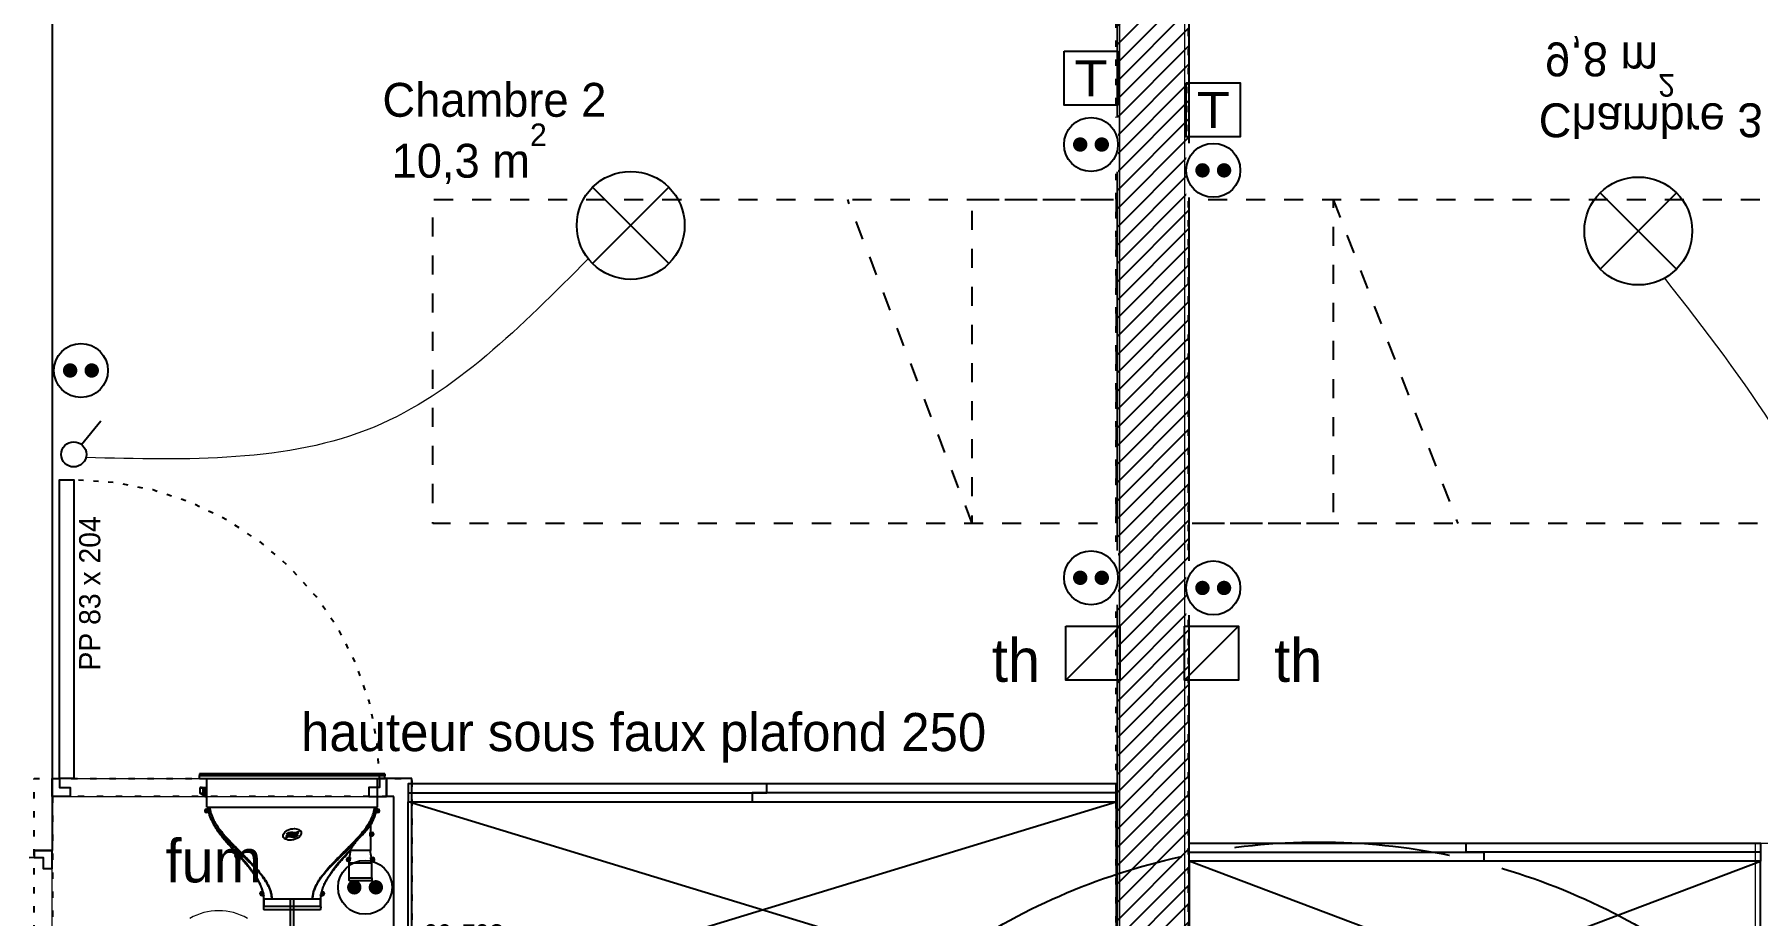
# Model space of a CAD drawing. Header units: centimetres. Extents: x 2648 to 12729, y 1890 to 6224.
# Drawn here: x 6485.9 to 6965, y 4541.8 to 4786.7 of the extents above; entities that cross this region are included whole.
import ezdxf

# ---------------------------------------------------------------- set-up
doc = ezdxf.new("R2010")
doc.units = ezdxf.units.CM
for name, pattern in [('ACAD_ISO02W100', [15, 12, -3]), ('Style de ligne -18', [0.164042, 0.054681, -0.109361]), ('Style de ligne -5', [0.20828, 0.069425, -0.138855]), ('VW-01', [0.41656, 0.20828, -0.20828])]:
    doc.linetypes.add(name, pattern=pattern)
for name, color, linetype in [('B aménagement intérieur', 252, 'Continuous'), ('B Faux plafonds', 9, 'Continuous'), ('B GÈnÈral_Hatch', 252, 'Continuous'), ('B Général', 252, 'Continuous'), ('C ANNOTATIONS-prestations', 252, 'Continuous'), ('C ANNOTATIONS-texte', 252, 'Continuous'), ('C ANNOTATIONS-texte surfaces', 252, 'Continuous'), ('D SURFACES-shab', 252, 'Continuous'), ('prlm-MOD', 64, 'Continuous')]:
    doc.layers.add(name, color=color, linetype=linetype)
for name, color, linetype, lineweight in [('prlm-CHAUFF', 4, 'Continuous', 25), ('prlm-ELEC-CFA', 1, 'Continuous', 25), ('prlm-ELEC-CFO', 10, 'Continuous', 25), ('prlm-ELEC-SSI', 6, 'Continuous', 25)]:
    doc.layers.add(name, color=color, linetype=linetype, lineweight=lineweight)
doc.layers.add('prlm-ZEROPLOT', color=254, linetype='Continuous', plot=False)
doc.styles.add('Arial', font='arial.ttf')
doc.styles.add('Eurostile', font='Eurosti.TTF')
doc.styles.add('Eurostile (italic)', font='Eurostib.TTF')
doc.styles.add('prlm-elec-cfa', font='comic.ttf', dxfattribs={"height": 12})
doc.styles.add('prlm-elec-ssi', font='comic.ttf', dxfattribs={"height": 12})
doc.styles.get("Standard").update_dxf_attribs({"font": 'isocp.shx', "height": 15})

# ---------------------------------------------------------------- blocks, each defined once
blk = doc.blocks.new('A 80.Placard 60.160')
at = {"layer": 'B Général', "linetype": 'Continuous'}
for p, q in [((80, 30), (-80, -30)), ((-80, 30), (80, -30))]:
    blk.add_line(p, q, dxfattribs=at)
at = {"layer": 'B Général', "linetype": 'Continuous', "flags": 128}
blk.add_lwpolyline([(80, -30), (80, 30), (-80, 30), (-80, -30)], dxfattribs=at)
for points in [[(80, -30), (80, -35), (-80, -35), (-80, -30)], [(2.5, -32.5), (2.5, -35), (-80, -35), (-80, -32.5)], [(80, -30), (80, -32.5), (-2.5, -32.5), (-2.5, -30)]]:
    blk.add_lwpolyline(points, close=True, dxfattribs=at)
at = {"layer": 'B Général', "insert": (-76.72, 17.52), "char_height": 7.059, "attachment_point": 1, "line_spacing_factor": 0.894142, "style": 'Eurostile'}
blk.add_mtext('Pl.', dxfattribs=at)
at = {"layer": 'C ANNOTATIONS-prestations', "insert": (-76.72, 6.72), "char_height": 4.706, "attachment_point": 4, "line_spacing_factor": 0.894142, "style": 'Eurostile'}
blk.add_mtext('60*160', dxfattribs=at)
blk = doc.blocks.new('A 80.Lit 90.190')
at = {"layer": 'B Général', "linetype": 'VW-01', "ltscale": 25.4}
blk.add_line((45, 54.99), (-45, 20.35), dxfattribs=at)
at = {"layer": 'B Général', "linetype": 'VW-01', "ltscale": 25.4, "flags": 128}
for points in [[(-45, 95), (45, 95), (45, -95), (-45, -95)], [(-45, 95), (45, 95), (45, 54.99), (-45, 54.99)]]:
    blk.add_lwpolyline(points, close=True, dxfattribs=at)
blk = doc.blocks.new('A 80.T4 A13_A14 Bas (2D)')
at = {"layer": 'D SURFACES-shab', "lineweight": 18, "flags": 128}
blk.add_lwpolyline([(-138.79, 28.51), (-138.8, -330.49), (-400.57, -330.49), (-400.62, 55.98), (-241.79, 55.98), (-241.79, -9.02), (-236.95, -9.02), (-236.95, 28.51)], close=True, dxfattribs=at)
at = {"layer": 'B aménagement intérieur', "xscale": -0.9926628695318722}
blk.add_blockref('A 80.Placard 60.160', (-319.84, 25.98), dxfattribs=at)
at = {"layer": 'B Général', "xscale": -1, "rotation": 90}
blk.add_blockref('A 80.Lit 90.190', (-304.25, -142.87), dxfattribs=at)
at = {"layer": 'C ANNOTATIONS-texte', "insert": (-270.97, -214.76), "char_height": 9.412, "attachment_point": 8, "line_spacing_factor": 0.894142, "style": 'Eurostile'}
blk.add_mtext('Chambre 3', dxfattribs=at)
at = {"layer": 'C ANNOTATIONS-texte surfaces', "insert": (-282.31, -216.49), "char_height": 9.412, "attachment_point": 2, "line_spacing_factor": 0.894142, "style": 'Eurostile'}
blk.add_mtext('9,8 m{\\H0.6667x;\\S2^ ;}', dxfattribs=at)
blk = doc.blocks.new('xi.FUM')
at = {"color": 0}
blk.add_wipeout([(-10.61, -10.61), (-15, 0), (-10.61, 10.61), (0, 15), (10.61, 10.61), (15, 0), (10.61, -10.61), (0, -15)], dxfattribs=at).dxf.layer = 'prlm-ELEC-SSI'
at = {"layer": 'prlm-ELEC-SSI', "color": 0}
for points in [[(-2.12, 2.12), (2.12, -2.12)], [(2.12, 2.12), (-2.12, -2.12)]]:
    blk.add_lwpolyline(points, dxfattribs=at)
blk.add_circle((0, 0), 3, dxfattribs=at)
at = {"layer": 'prlm-ELEC-SSI', "color": 0, "lineweight": 13}
for radius, start, end in [(16, 60, 120), (16, 150, 210), (8, 60, 120), (16, 330, 30), (8, 150, 210), (8, 330, 30), (8, 240, 300), (16, 240, 300)]:
    blk.add_arc((0, 0), radius, start, end, dxfattribs=at)
blk = doc.blocks.new('xi.PTCE')
at = {"layer": 'prlm-ELEC-CFO', "color": 0}
for points in [[(-10.61, 10.61), (10.61, -10.61)], [(10.61, 10.61), (-10.61, -10.61)]]:
    blk.add_lwpolyline(points, dxfattribs=at)
at = {"layer": 'prlm-ELEC-CFO', "color": 0, "linetype": 'ByBlock'}
blk.add_circle((0, 0), 15, dxfattribs=at)
blk = doc.blocks.new('xi.dchrob')
at = {"layer": 'prlm-MOD', "color": 161}
for p, q in [((8.16, -2.3), (8.16, 2.3)), ((13.38, 1.16), (13.38, -1.16))]:
    blk.add_line(p, q, dxfattribs=at)
for points in [[(0, 10.66), (0, 4.16)], [(4.19, -5.66), (4.19, 5.66)], [(5.77, 7.56), (8.16, 2.38)], [(0, -4.16), (0, -10.66)], [(5.77, -7.26), (8.16, -2.37)]]:
    blk.add_lwpolyline(points, dxfattribs=at)
for points in [[(2.5, 9.16), (4.19, 9.16), (4.19, 5.66), (2.5, 5.66)], [(13.38, -2.37), (8.16, -2.37), (8.16, 2.38), (13.38, 2.38)], [(2.5, -5.66), (4.19, -5.66), (4.19, -9.16), (2.5, -9.16)]]:
    blk.add_lwpolyline(points, close=True, dxfattribs=at)
for centre, radius, start, end in [((0, 7.41), 3.25, 32.579, 90), ((0, 7.41), 3.25, 270, 327.421), ((4.65, 7.56), 1.13, 0, 114.0743), ((0, -7.41), 3.25, 32.579, 90), ((0, -7.41), 3.25, 270, 327.421), ((4.65, -7.26), 1.13, 245.9257, 360)]:
    blk.add_arc(centre, radius, start, end, dxfattribs=at)
at = {"layer": 'prlm-ZEROPLOT', "color": 253, "linetype": 'ACAD_ISO02W100', "ltscale": 5}
for radius in [180, 120]:
    blk.add_circle((13.38, 0), radius, dxfattribs=at)
blk = doc.blocks.new('xi.TEL')
at = {"layer": 'prlm-ELEC-CFA', "color": 0, "linetype": 'ByBlock', "lineweight": -2, "flags": 128}
blk.add_lwpolyline([(-7.5, 7.5), (7.5, 7.5), (7.5, -7.5), (-7.5, -7.5)], close=True, dxfattribs=at)
at = {"layer": 'prlm-ELEC-CFA', "color": 0, "linetype": 'ByBlock', "insert": (0, 0), "char_height": 10, "width": 11.36, "attachment_point": 5}
blk.add_mtext('{\\fVerdana|b0|i0|c0|p34;T}', dxfattribs=at)
blk = doc.blocks.new('xi.PC')
at = {"color": 0, "lineweight": 5}
blk.add_wipeout([(-7.5, -7.5), (7.5, -7.5), (7.5, 7.5), (-7.5, 7.5)], dxfattribs=at).dxf.layer = 'prlm-ELEC-CFO'
at = {"layer": 'prlm-ELEC-CFO', "color": 0, "linetype": 'ByBlock', "lineweight": 5, "const_width": 2}
for points in [[(-4, 0, 1), (-2, 0, 1)], [(2, 0, 1), (4, 0, 1)]]:
    blk.add_lwpolyline(points, format="xyb", close=True, dxfattribs=at)
at = {"layer": 'prlm-ELEC-CFO', "color": 0, "linetype": 'ByBlock', "lineweight": -2}
blk.add_circle((0, 0), 7.5, dxfattribs=at)
blk = doc.blocks.new('xi.SA')
at = {"layer": 'prlm-ELEC-CFO', "color": 0}
blk.add_lwpolyline([(0.2, -1.28), (5.5, 5.28)], dxfattribs=at)
blk.add_circle((-2, -4), 3.5, dxfattribs=at)
blk = doc.blocks.new('xi.th-ch')
at = {"layer": 'prlm-CHAUFF', "color": 0, "linetype": 'ByBlock', "lineweight": -2, "flags": 128}
blk.add_lwpolyline([(-7.5, 7.5), (7.5, 7.5), (7.5, -7.5), (-7.5, -7.5)], close=True, dxfattribs=at)
at = {"layer": 'prlm-CHAUFF', "color": 0}
blk.add_lwpolyline([(-7.5, -7.5), (7.5, 7.5)], dxfattribs=at)
blk = doc.blocks.new('A 80.Placard 60.195')
at = {"layer": 'B Général', "linetype": 'Continuous'}
for p, q in [((97.5, 30), (-97.5, -30)), ((-97.5, 30), (97.5, -30))]:
    blk.add_line(p, q, dxfattribs=at)
at = {"layer": 'B Général', "linetype": 'Continuous', "flags": 128}
blk.add_lwpolyline([(97.5, -30), (97.5, 30), (-97.5, 30), (-97.5, -30)], dxfattribs=at)
for points in [[(97.5, -30), (97.5, -35), (-97.5, -35), (-97.5, -30)], [(1.26, -32.5), (1.26, -35), (-97.5, -35), (-97.5, -32.5)], [(97.5, -30), (97.5, -32.5), (-2.74, -32.5), (-2.74, -30)]]:
    blk.add_lwpolyline(points, close=True, dxfattribs=at)
at = {"layer": 'B Général', "insert": (-93.3, 19.3), "char_height": 7.059, "attachment_point": 1, "line_spacing_factor": 0.894142, "style": 'Eurostile'}
blk.add_mtext('Pl.', dxfattribs=at)
at = {"layer": 'C ANNOTATIONS-prestations', "insert": (-93.3, 6.52), "char_height": 5.051, "attachment_point": 4, "line_spacing_factor": 0.959385, "style": 'Arial'}
blk.add_mtext('60*195', dxfattribs=at)
blk = doc.blocks.new('A 80.PP 80')
at = {"layer": 'B Général', "flags": 128}
blk.add_lwpolyline([(-43, 2.5), (-43, 85.5), (-39, 85.5), (-39, 2.5)], close=True, dxfattribs=at)
at = {"layer": 'B Général', "linetype": 'Style de ligne -18', "ltscale": 25.4, "flags": 128}
blk.add_lwpolyline([(46, 2.5), (45.27, 13.33), (43.1, 23.98), (39.53, 34.26), (34.61, 44), (28.44, 53.03), (21.1, 61.19), (12.74, 68.35), (3.5, 74.38), (-6.47, 79.18), (-17, 82.67), (-27.91, 84.79), (-39, 85.5)], dxfattribs=at)
at = {"layer": 'B Général', "linetype": 'Continuous', "flags": 128}
for points in [[(-45, 2.5), (-43, 2.5), (-43, 0), (-40, 0), (-40, -2.5), (-45, -2.5)], [(48, 2.5), (46, 2.5), (46, 0), (43, 0), (43, -2.5), (48, -2.5), (48, -2.5), (48, -2.5), (48, 1.79), (48, 1.79)]]:
    blk.add_lwpolyline(points, close=True, dxfattribs=at)
at = {"layer": 'C ANNOTATIONS-prestations', "insert": (-37.5, 32.5), "char_height": 5.8825, "attachment_point": 1, "rotation": 90, "line_spacing_factor": 0.894142, "style": 'Eurostile'}
blk.add_mtext('PP 83 x 204', dxfattribs=at)

msp = doc.modelspace()

# ---------------------------------------------------------------- hatches: boundary and pattern name
at = {"layer": 'B GÈnÈral_Hatch', "linetype": 'Continuous'}
h = msp.add_hatch(dxfattribs=at)
h.set_pattern_fill('50_BETON', color=256, style=0, pattern_type=2)
h.set_pattern_definition([(45, (0, 0), (2.4253472, -2.6458333), [])])
h.paths.add_polyline_path([(6786.972, 3541.389), (6806.972, 3541.389), (6806.972, 4895.389), (6786.972, 4895.389)])

# ---------------------------------------------------------------- linework, layer by layer
at = {"layer": 'B aménagement intérieur', "linetype": 'Continuous'}
for p, q in [((6590.811, 4513.387), (6590.811, 4579.889)), ((6590.811, 4513.387), (6590.811, 4579.889)), ((6585.811, 4508.387), (6585.811, 4574.889)), ((6585.811, 4508.387), (6585.811, 4574.889))]:
    msp.add_line(p, q, dxfattribs=at)
at = {"layer": 'B Faux plafonds', "linetype": 'Style de ligne -5', "ltscale": 25.4, "flags": 128}
for points in [[(6786.644, 4513.387), (6786.644, 4883.389), (6225.888, 4883.389), (6225.888, 4398.397), (6485.811, 4398.397), (6485.811, 4579.889), (6590.811, 4579.889), (6590.811, 4513.387)], [(7332.568, 4519.389), (7332.568, 4342.317), (7424.484, 4342.317), (7424.484, 4437.387), (7604.484, 4437.387), (7604.484, 4883.389), (6806.618, 4883.389), (6806.618, 4496.916), (6880.752, 4496.916), (6880.752, 4396.916), (6806.618, 4396.916), (6806.618, 4226.389), (7085.484, 4226.389), (7085.484, 4409.389), (6969.568, 4409.389), (6969.568, 4519.389)], [(6490.888, 4574.889), (6490.852, 4300.389), (6585.775, 4300.389), (6585.788, 4395.387), (6585.811, 4395.387), (6585.811, 4508.387), (6585.803, 4508.387), (6585.811, 4574.889)]]:
    msp.add_lwpolyline(points, close=True, dxfattribs=at)
at = {"layer": 'B Général', "linetype": 'Continuous', "lineweight": 18}
for p, q in [((6786.972, 3541.389), (6786.972, 4895.389)), ((6806.972, 3541.389), (6806.972, 4895.389))]:
    msp.add_line(p, q, dxfattribs=at)
at = {"layer": 'B Général', "linetype": 'Continuous'}
for p, q in [((6786.972, 3541.389), (6786.972, 4895.389)), ((6806.972, 3541.389), (6806.972, 4895.389)), ((6490.811, 4883.14), (6490.811, 4559.889)), ((6490.811, 4883.14), (6490.811, 4579.889)), ((6490.811, 4579.889), (6490.811, 4574.889)), ((6590.811, 4579.889), (6583.811, 4579.889)), ((6583.811, 4579.889), (6583.811, 4574.889)), ((6590.811, 4579.889), (6583.811, 4579.889)), ((6490.811, 4574.889), (6490.811, 4559.889)), ((6585.811, 4574.889), (6583.811, 4574.889)), ((6585.811, 4574.889), (6583.811, 4574.889)), ((6485.811, 4559.889), (6490.811, 4559.889))]:
    msp.add_line(p, q, dxfattribs=at)
at = {"layer": 'D SURFACES-shab', "lineweight": 18, "flags": 128}
for points in [[(6590.811, 4513.389), (6787.64, 4513.392), (6787.64, 4883.391), (6490.811, 4883.387), (6490.811, 4579.889), (6585.811, 4579.889), (6590.811, 4579.889)], [(6585.811, 4300.389), (6503.888, 4300.389), (6490.811, 4300.389), (6490.811, 4574.889), (6585.811, 4574.889)]]:
    msp.add_lwpolyline(points, close=True, dxfattribs=at)
at = {"layer": 'prlm-CHAUFF', "ltscale": 50}
for p, q in [((6531.794, 4581.189), (6531.794, 4580.699)), ((6583.294, 4581.189), (6531.794, 4581.189)), ((6531.794, 4580.699), (6583.294, 4580.699)), ((6531.794, 4580.621), (6531.794, 4580.699)), ((6531.794, 4579.889), (6531.794, 4580.621)), ((6583.294, 4580.621), (6531.794, 4580.621)), ((6581.294, 4581.188), (6533.794, 4581.188)), ((6533.794, 4581.181), (6533.794, 4581.188)), ((6533.794, 4581.188), (6533.816, 4581.181)), ((6533.794, 4581.181), (6581.294, 4581.181)), ((6581.294, 4581.169), (6533.794, 4581.169)), ((6533.794, 4581.147), (6533.794, 4581.169)), ((6533.794, 4581.169), (6533.86, 4581.147)), ((6533.794, 4581.147), (6581.294, 4581.147)), ((6581.294, 4581.123), (6533.794, 4581.123)), ((6533.794, 4581.086), (6533.794, 4581.123)), ((6533.794, 4581.123), (6533.905, 4581.086)), ((6533.794, 4581.086), (6581.294, 4581.086)), ((6581.294, 4581.05), (6533.794, 4581.05)), ((6533.794, 4580.998), (6533.794, 4581.05)), ((6533.794, 4581.05), (6533.949, 4580.998)), ((6533.794, 4580.998), (6581.294, 4580.998)), ((6581.294, 4580.95), (6533.794, 4580.95)), ((6533.794, 4580.883), (6533.794, 4580.95)), ((6533.794, 4580.95), (6533.994, 4580.883)), ((6533.794, 4580.883), (6581.294, 4580.883)), ((6581.094, 4580.883), (6581.294, 4580.95)), ((6581.138, 4580.998), (6581.294, 4581.05)), ((6581.182, 4581.086), (6581.294, 4581.123)), ((6581.227, 4581.147), (6581.294, 4581.169)), ((6581.271, 4581.181), (6581.294, 4581.188)), ((6581.294, 4581.188), (6581.294, 4581.181)), ((6581.294, 4581.169), (6581.294, 4581.147)), ((6581.294, 4581.123), (6581.294, 4581.086)), ((6581.294, 4581.05), (6581.294, 4580.998)), ((6581.294, 4580.95), (6581.294, 4580.883)), ((6583.294, 4581.189), (6583.294, 4580.699)), ((6583.294, 4580.699), (6583.294, 4580.621)), ((6583.294, 4579.889), (6583.294, 4580.621)), ((6531.794, 4579.889), (6583.294, 4579.889)), ((6531.835, 4577.239), (6531.879, 4577.287)), ((6532.828, 4577.239), (6531.835, 4577.239)), ((6531.835, 4577.239), (6531.835, 4575.875)), ((6531.879, 4577.287), (6531.88, 4577.289)), ((6531.88, 4577.289), (6532.906, 4577.289)), ((6531.991, 4577.379), (6531.901, 4577.289)), ((6532.034, 4577.379), (6531.944, 4577.289)), ((6532.012, 4577.357), (6531.991, 4577.379)), ((6532.099, 4577.379), (6532.009, 4577.289)), ((6532.067, 4577.347), (6532.034, 4577.379)), ((6532.184, 4577.379), (6532.094, 4577.289)), ((6532.142, 4577.336), (6532.099, 4577.379)), ((6532.487, 4575.428), (6532.149, 4575.647)), ((6532.237, 4577.326), (6532.184, 4577.379)), ((6532.29, 4577.379), (6532.2, 4577.289)), ((6532.254, 4577.379), (6532.219, 4577.344)), ((6532.272, 4577.361), (6532.254, 4577.379)), ((6532.263, 4575.635), (6532.525, 4575.465)), ((6532.352, 4577.316), (6532.29, 4577.379)), ((6532.415, 4577.379), (6532.325, 4577.289)), ((6532.488, 4577.306), (6532.415, 4577.379)), ((6532.492, 4577.379), (6532.454, 4577.34)), ((6532.561, 4577.379), (6532.471, 4577.289)), ((6532.487, 4575.428), (6532.525, 4575.465)), ((6532.504, 4575.417), (6532.487, 4575.428)), ((6532.526, 4577.345), (6532.492, 4577.379)), ((6532.504, 4575.417), (6532.535, 4575.454)), ((6533.109, 4575.06), (6532.504, 4575.417)), ((6532.525, 4575.465), (6532.525, 4575.637)), ((6532.525, 4575.465), (6532.535, 4575.454)), ((6532.535, 4575.637), (6532.535, 4575.454)), ((6532.535, 4575.454), (6533.135, 4575.099)), ((6532.644, 4577.296), (6532.561, 4577.379)), ((6532.727, 4577.379), (6532.637, 4577.289)), ((6532.817, 4577.289), (6532.727, 4577.379)), ((6532.775, 4577.379), (6532.751, 4577.355)), ((6532.845, 4577.309), (6532.775, 4577.379)), ((6532.914, 4577.379), (6532.824, 4577.289)), ((6532.828, 4577.239), (6532.905, 4577.287)), ((6532.828, 4575.875), (6532.828, 4577.239)), ((6532.905, 4575.848), (6532.828, 4575.875)), ((6532.906, 4577.289), (6532.905, 4577.287)), ((6532.905, 4577.287), (6532.905, 4575.848)), ((6532.905, 4575.848), (6533.48, 4575.473)), ((6532.906, 4577.289), (6533.48, 4577.289)), ((6533.004, 4577.289), (6532.914, 4577.379)), ((6533.061, 4577.379), (6532.988, 4577.305)), ((6533.007, 4575.647), (6533.345, 4575.428)), ((6533.119, 4577.321), (6533.061, 4577.379)), ((6533.177, 4577.379), (6533.087, 4577.289)), ((6533.135, 4575.099), (6533.135, 4575.564)), ((6533.267, 4577.289), (6533.177, 4577.379)), ((6533.19, 4575.529), (6533.19, 4575.034)), ((6533.308, 4577.379), (6533.243, 4577.313)), ((6533.362, 4577.325), (6533.308, 4577.379)), ((6533.416, 4577.379), (6533.326, 4577.289)), ((6533.345, 4575.428), (6533.361, 4575.417)), ((6533.361, 4575.417), (6533.844, 4575.082)), ((6533.506, 4577.289), (6533.416, 4577.379)), ((6533.844, 4577.289), (6533.48, 4577.289)), ((6533.48, 4577.289), (6533.48, 4575.473)), ((6533.48, 4575.473), (6533.844, 4575.227)), ((6533.659, 4577.379), (6533.569, 4577.289)), ((6533.749, 4577.289), (6533.659, 4577.379)), ((6533.844, 4577.323), (6533.809, 4577.289)), ((6533.844, 4571.889), (6533.844, 4579.889)), ((6581.244, 4571.889), (6581.244, 4579.889)), ((6533.135, 4575.099), (6533.109, 4575.06)), ((6533.19, 4575.035), (6533.187, 4575.038)), ((6533.19, 4575.035), (6533.212, 4574.996)), ((6533.587, 4570.839), (6533.587, 4570.939)), ((6533.587, 4570.939), (6533.694, 4570.939)), ((6533.694, 4570.839), (6533.587, 4570.839)), ((6533.694, 4571.045), (6533.794, 4571.045)), ((6533.694, 4570.939), (6533.694, 4571.045)), ((6533.694, 4570.733), (6533.694, 4570.839)), ((6533.794, 4570.733), (6533.694, 4570.733)), ((6533.744, 4571.389), (6534.187, 4571.389)), ((6534.356, 4570.389), (6533.744, 4570.389)), ((6533.794, 4571.045), (6533.794, 4570.939)), ((6533.794, 4570.939), (6533.9, 4570.939)), ((6533.794, 4570.839), (6533.794, 4570.733)), ((6533.9, 4570.839), (6533.794, 4570.839)), ((6533.844, 4571.889), (6581.244, 4571.889)), ((6533.9, 4570.939), (6533.9, 4570.839)), ((6534.182, 4571.472), (6534.186, 4571.389)), ((6581.344, 4570.389), (6580.731, 4570.389)), ((6580.906, 4571.472), (6580.901, 4571.389)), ((6580.901, 4571.389), (6581.344, 4571.389)), ((6581.187, 4570.839), (6581.187, 4570.939)), ((6581.187, 4570.939), (6581.294, 4570.939)), ((6581.294, 4570.839), (6581.187, 4570.839)), ((6581.294, 4571.045), (6581.394, 4571.045)), ((6581.294, 4570.939), (6581.294, 4571.045)), ((6581.294, 4570.733), (6581.294, 4570.839)), ((6581.394, 4570.733), (6581.294, 4570.733)), ((6581.394, 4571.045), (6581.394, 4570.939)), ((6581.394, 4570.939), (6581.5, 4570.939)), ((6581.394, 4570.839), (6581.394, 4570.733)), ((6581.5, 4570.839), (6581.394, 4570.839)), ((6581.5, 4570.939), (6581.5, 4570.839)), ((6579.344, 4567.011), (6579.344, 4564.889)), ((6579.344, 4567.011), (6579.344, 4564.889)), ((6579.194, 4563.889), (6579.194, 4564.889)), ((6579.194, 4564.889), (6579.744, 4564.889)), ((6579.744, 4563.889), (6579.194, 4563.889)), ((6579.344, 4563.889), (6579.344, 4559.889)), ((6579.344, 4563.889), (6579.344, 4559.889)), ((6579.587, 4564.339), (6579.587, 4564.439)), ((6579.587, 4564.439), (6579.694, 4564.439)), ((6579.694, 4564.339), (6579.587, 4564.339)), ((6579.694, 4564.545), (6579.794, 4564.545)), ((6579.694, 4564.439), (6579.694, 4564.545)), ((6579.694, 4564.233), (6579.694, 4564.339)), ((6579.794, 4564.233), (6579.694, 4564.233)), ((6579.794, 4564.545), (6579.794, 4564.439)), ((6579.794, 4564.439), (6579.9, 4564.439)), ((6579.794, 4564.339), (6579.794, 4564.233)), ((6579.9, 4564.339), (6579.794, 4564.339)), ((6579.9, 4564.439), (6579.9, 4564.339)), ((6573.744, 4560.046), (6573.744, 4559.889)), ((6573.744, 4560.046), (6573.744, 4559.889)), ((6579.344, 4559.889), (6573.744, 4559.889)), ((6566.949, 4551.41), (6566.949, 4551.41)), ((6549.639, 4547.389), (6549.086, 4547.389)), ((6549.644, 4546.389), (6551.873, 4546.389)), ((6551.873, 4546.389), (6563.215, 4546.389)), ((6557.567, 4404.045), (6557.044, 4546.387)), ((6558.563, 4405.045), (6558.044, 4546.391)), ((6563.215, 4546.389), (6565.444, 4546.389)), ((6565.444, 4544.289), (6565.444, 4546.389)), ((6565.444, 4546.389), (6565.444, 4544.289)), ((6565.448, 4547.389), (6565.498, 4547.709)), ((6565.448, 4547.389), (6566.002, 4547.389)), ((6565.702, 4548.389), (6565.498, 4547.709)), ((6566.002, 4548.389), (6565.702, 4548.389)), ((6565.845, 4547.939), (6565.952, 4547.939)), ((6565.845, 4547.839), (6565.845, 4547.939)), ((6565.952, 4547.839), (6565.845, 4547.839)), ((6565.952, 4548.045), (6566.052, 4548.045)), ((6565.952, 4547.939), (6565.952, 4548.045)), ((6565.952, 4547.733), (6565.952, 4547.839)), ((6566.052, 4547.733), (6565.952, 4547.733)), ((6566.052, 4548.045), (6566.052, 4547.939)), ((6566.052, 4547.939), (6566.158, 4547.939)), ((6566.158, 4547.839), (6566.052, 4547.839)), ((6566.052, 4547.839), (6566.052, 4547.733)), ((6566.158, 4547.939), (6566.158, 4547.839))]:
    msp.add_line(p, q, dxfattribs=at)
for centre, radius in [((6533.744, 4570.889), 0.3), ((6533.744, 4570.889), 0.25), ((6581.344, 4570.889), 0.3), ((6581.344, 4570.889), 0.25), ((6579.744, 4564.389), 0.3), ((6579.744, 4564.389), 0.25), ((6566.002, 4547.889), 0.3), ((6566.002, 4547.889), 0.25)]:
    msp.add_circle(centre, radius, dxfattribs=at)
for centre, radius, start, end in [((6539.257, 4585.926), 12.5, 233.74938, 235.06371), ((6531.66, 4574.97), 0.836, 54.1326, 59.24253), ((6532.79, 4574.435), 0.703, 53.033, 62.93247), ((6532.821, 4574.779), 0.448, 34.67133, 45.49816), ((6533.744, 4570.889), 0.5, 90, 270), ((6539.257, 4585.926), 12.5, 241.31767, 241.5903), ((6539.903, 4587.121), 13.847, 241.91822, 244.05151), ((6539.781, 4586.772), 13.432, 242.11504, 243.76315), ((6568.957, 4573.249), 12.115, 343.72632, 346.38523), ((6581.344, 4570.889), 0.5, 270, 90), ((6560.026, 4580.663), 23.654, 316.40993, 324.75012), ((6602.287, 4539.842), 35.103, 135.71113, 139.52651), ((6579.744, 4564.389), 0.5, 270, 90), ((6584.462, 4541.722), 20.014, 151.04826, 152.79827), ((6584.462, 4541.722), 20.014, 151.04819, 152.79819), ((6541.821, 4546.379), 7.822, 0.07356, 7.42371), ((6541.875, 4546.381), 7.768, 0.05773, 7.45436), ((6542.432, 4546.399), 7.248, 359.9215, 7.83817), ((6573.266, 4546.379), 7.822, 172.57629, 179.92645), ((6573.212, 4546.381), 7.768, 172.54564, 179.94227), ((6572.612, 4546.403), 7.169, 173.90527, 180.11567), ((6572.612, 4546.403), 7.169, 172.09231, 173.54484), ((6577.059, 4545.419), 11.739, 152.3321, 165.44097), ((6576.699, 4545.564), 11.354, 152.13741, 165.69294), ((6566.002, 4547.889), 0.5, 270, 90), ((6563.557, 4544.054), 2, 340.5755, 6.74412), ((6563.557, 4544.054), 2, 340.57549, 6.74413)]:
    msp.add_arc(centre, radius, start, end, dxfattribs=at)
msp.add_ellipse((6557.544, 4564.341), major_axis=(-2.491, -0.574), ratio=0.6007751, dxfattribs=at)
for points, knots in [([(6531.835, 4575.875), (6531.856, 4575.847), (6531.892, 4575.825), (6531.996, 4575.796), (6532.063, 4575.789), (6532.189, 4575.789), (6532.235, 4575.791), (6532.335, 4575.798), (6532.388, 4575.803), (6532.559, 4575.825), (6532.686, 4575.847), (6532.828, 4575.875)], [0, 0, 0, 0, 0.25, 0.25, 0.5, 0.5, 0.625, 0.625, 0.75, 0.75, 1, 1, 1, 1]), ([(6532.097, 4575.68), (6532.1, 4575.678), (6532.107, 4575.673), (6532.118, 4575.667), (6532.13, 4575.662), (6532.143, 4575.656), (6532.157, 4575.651), (6532.171, 4575.647), (6532.187, 4575.643), (6532.203, 4575.64), (6532.221, 4575.636), (6532.239, 4575.634), (6532.258, 4575.631), (6532.278, 4575.63), (6532.299, 4575.628), (6532.321, 4575.627), (6532.343, 4575.626), (6532.374, 4575.626), (6532.413, 4575.627), (6532.463, 4575.629), (6532.515, 4575.633), (6532.571, 4575.638), (6532.629, 4575.645), (6532.691, 4575.653), (6532.756, 4575.663), (6532.823, 4575.674), (6532.871, 4575.683), (6532.895, 4575.687)], [0.03047123, 0.03047123, 0.03047123, 0.03047123, 0.05994566, 0.08976821, 0.11950158, 0.14915412, 0.17873427, 0.20825051, 0.23771143, 0.26712563, 0.2965018, 0.32584868, 0.35517504, 0.38448971, 0.41380153, 0.4431194, 0.47245222, 0.50180892, 0.55686694, 0.61186302, 0.66685622, 0.72190523, 0.77706824, 0.83240282, 0.88796581, 0.94381319, 1, 1, 1, 1]), ([(6532.895, 4575.687), (6532.897, 4575.687), (6532.9, 4575.688), (6532.905, 4575.688), (6532.911, 4575.688), (6532.917, 4575.687), (6532.924, 4575.685), (6532.931, 4575.683), (6532.939, 4575.681), (6532.951, 4575.677), (6532.968, 4575.67), (6532.989, 4575.659), (6533.001, 4575.651), (6533.007, 4575.647)], [0, 0, 0, 0, 0.0617893, 0.1223736, 0.1824406, 0.2426966, 0.303842, 0.3665485, 0.4314399, 0.4990804, 0.6683458, 0.8326458, 1, 1, 1, 1]), ([(6533.19, 4575.034), (6533.192, 4575.032), (6533.196, 4575.027), (6533.204, 4575.019), (6533.212, 4575.013), (6533.222, 4575.006), (6533.232, 4575), (6533.243, 4574.995), (6533.255, 4574.99), (6533.267, 4574.986), (6533.281, 4574.982), (6533.295, 4574.978), (6533.31, 4574.975), (6533.326, 4574.973), (6533.342, 4574.97), (6533.36, 4574.969), (6533.378, 4574.968), (6533.397, 4574.967), (6533.422, 4574.966), (6533.455, 4574.967), (6533.497, 4574.97), (6533.543, 4574.974), (6533.591, 4574.98), (6533.642, 4574.987), (6533.696, 4574.996), (6533.753, 4575.007), (6533.802, 4575.018), (6533.832, 4575.024), (6533.841, 4575.026)], [0, 0, 0, 0, 0.03007729, 0.06005389, 0.0899314, 0.11971144, 0.14939564, 0.17898565, 0.20848313, 0.23788978, 0.26720728, 0.29643736, 0.32558172, 0.35464213, 0.38362033, 0.4125181, 0.44133724, 0.47007953, 0.4987468, 0.55325793, 0.60803682, 0.66309582, 0.71844711, 0.77410266, 0.83007424, 0.88637344, 0.94301163, 0.96771742, 0.96771742, 0.96771742, 0.96771742]), ([(6533.839, 4574.982), (6533.837, 4574.982), (6533.823, 4574.979), (6533.8, 4574.974), (6533.768, 4574.967), (6533.738, 4574.961), (6533.709, 4574.956), (6533.68, 4574.951), (6533.652, 4574.947), (6533.625, 4574.943), (6533.599, 4574.939), (6533.574, 4574.936), (6533.549, 4574.934), (6533.526, 4574.931), (6533.502, 4574.93), (6533.48, 4574.929), (6533.459, 4574.928), (6533.432, 4574.928), (6533.401, 4574.928), (6533.367, 4574.931), (6533.336, 4574.935), (6533.309, 4574.941), (6533.283, 4574.949), (6533.261, 4574.958), (6533.242, 4574.969), (6533.225, 4574.981), (6533.217, 4574.991), (6533.212, 4574.996)], [0.053874, 0.053874, 0.053874, 0.053874, 0.06071041, 0.09076432, 0.12064021, 0.1503557, 0.17992874, 0.20937763, 0.238721, 0.26797777, 0.29716716, 0.32630864, 0.35542192, 0.38452691, 0.4136437, 0.44279256, 0.47199386, 0.50126807, 0.55623267, 0.61100343, 0.66571537, 0.72050165, 0.7754929, 0.83081662, 0.88659665, 0.94295271, 1, 1, 1, 1]), ([(6533.307, 4574.933), (6533.31, 4574.932), (6533.317, 4574.928), (6533.328, 4574.923), (6533.34, 4574.919), (6533.353, 4574.915), (6533.367, 4574.911), (6533.382, 4574.908), (6533.397, 4574.906), (6533.414, 4574.903), (6533.431, 4574.902), (6533.449, 4574.901), (6533.467, 4574.9), (6533.493, 4574.899), (6533.525, 4574.9), (6533.567, 4574.903), (6533.611, 4574.907), (6533.657, 4574.912), (6533.707, 4574.92), (6533.759, 4574.929), (6533.804, 4574.937), (6533.832, 4574.943), (6533.841, 4574.945)], [0.10594021, 0.10594021, 0.10594021, 0.10594021, 0.13595044, 0.16948681, 0.20288603, 0.23617044, 0.26936273, 0.30248592, 0.33556328, 0.36861838, 0.40167498, 0.43475703, 0.46788866, 0.5010941, 0.56297805, 0.62469258, 0.68639421, 0.74823739, 0.81037369, 0.87295114, 0.93611354, 0.96545219, 0.96545219, 0.96545219, 0.96545219]), ([(6580.937, 4571.889), (6580.925, 4571.612), (6580.896, 4571.336), (6580.793, 4570.697), (6580.707, 4570.338), (6580.385, 4569.281), (6580.085, 4568.604), (6579.37, 4567.291), (6578.965, 4566.673), (6578.1, 4565.483), (6577.638, 4564.911), (6577.159, 4564.354)], [0.03316313, 0.03316313, 0.03316313, 0.03316313, 0.125, 0.125, 0.25, 0.25, 0.5, 0.5, 0.75, 0.75, 1, 1, 1, 1]), ([(6580.734, 4570.389), (6580.666, 4570.092), (6580.583, 4569.798), (6580.439, 4569.362), (6580.388, 4569.216), (6580.279, 4568.928), (6580.222, 4568.786), (6580.043, 4568.362), (6579.915, 4568.086), (6579.641, 4567.542), (6579.496, 4567.274), (6579.344, 4567.011)], [0, 0, 0, 0, 0.25, 0.25, 0.375, 0.375, 0.5, 0.5, 0.75, 0.75, 1, 1, 1, 1]), ([(6579.344, 4567.011), (6579.505, 4567.29), (6579.658, 4567.574), (6579.945, 4568.149), (6580.079, 4568.441), (6580.324, 4569.036), (6580.435, 4569.339), (6580.554, 4569.719), (6580.576, 4569.789), (6580.596, 4569.859)], [0, 0, 0, 0, 0.25, 0.25, 0.5, 0.5, 0.75, 0.75, 0.80624293, 0.80624293, 0.80624293, 0.80624293]), ([(6559.169, 4564.217), (6558.446, 4563.499), (6558.071, 4563.403), (6557.682, 4563.445), (6557.07, 4563.51), (6556.423, 4563.913), (6555.689, 4563.336)], [0, 0, 0, 0, 0.3890747, 0.3890747, 0.3890747, 1, 1, 1, 1]), ([(6559.48, 4565.261), (6558.757, 4564.543), (6558.382, 4564.448), (6557.993, 4564.489), (6557.381, 4564.554), (6556.734, 4564.957), (6556, 4564.381)], [0, 0, 0, 0, 0.3890747, 0.3890747, 0.3890747, 1, 1, 1, 1]), ([(6575.584, 4562.627), (6575.353, 4562.364), (6575.128, 4562.099), (6574.714, 4561.588), (6574.523, 4561.339), (6574.18, 4560.861), (6574.034, 4560.639), (6573.868, 4560.355), (6573.824, 4560.271), (6573.761, 4560.132), (6573.744, 4560.078), (6573.744, 4560.046)], [0, 0, 0, 0, 0.25, 0.25, 0.5, 0.5, 0.75, 0.75, 0.875, 0.875, 1, 1, 1, 1])]:
    msp.add_open_spline(points, degree=3, knots=knots, dxfattribs=at)
for points in [[(6534.187, 4571.389), (6534.222, 4571.052), (6534.28, 4570.719), (6534.356, 4570.389)], [(6580.731, 4570.389), (6580.807, 4570.719), (6580.865, 4571.052), (6580.901, 4571.389)], [(6555.689, 4563.336), (6556.513, 4564.273), (6557.163, 4563.867), (6557.778, 4563.801)], [(6555.844, 4563.847), (6556.669, 4564.784), (6557.318, 4564.378), (6557.933, 4564.312)], [(6557.837, 4563.956), (6557.225, 4564.021), (6556.579, 4564.424), (6555.844, 4563.847)], [(6556, 4564.381), (6556.824, 4565.318), (6557.474, 4564.911), (6558.089, 4564.846)], [(6557.778, 4563.801), (6558.17, 4563.759), (6558.549, 4563.857), (6559.169, 4564.217)], [(6559.324, 4564.728), (6558.602, 4564.01), (6558.226, 4563.914), (6557.837, 4563.956)], [(6557.933, 4564.312), (6558.326, 4564.271), (6558.705, 4564.368), (6559.324, 4564.728)], [(6558.089, 4564.846), (6558.482, 4564.804), (6558.86, 4564.901), (6559.48, 4565.261)]]:
    msp.add_open_spline(points, degree=3, dxfattribs=at)
at = {"layer": 'prlm-ELEC-CFO', "lineweight": 13}
for points in [[(6639.862, 4724.326), (6580.329, 4677.562), (6500.197, 4669.068)], [(6939.077, 4718.925), (6988.392, 4629.933), (6974.73, 4545.737)]]:
    msp.add_spline(points, degree=3, dxfattribs=at)

# ---------------------------------------------------------------- block references
at = {"layer": 'B aménagement intérieur', "rotation": 180}
for name, p, xscale in [('A 80.T4 A13_A14 Bas (2D)', (7206.225, 4552.896), -1), ('A 80.Placard 60.195', (6688.221, 4543.387), -1.009470856843848)]:
    msp.add_blockref(name, p, dxfattribs=dict(at, xscale=xscale))
at = {"layer": 'B aménagement intérieur'}
for name, p, rotation in [('A 80.Lit 90.190', (6691.644, 4695.765), 270), ('A 80.PP 80', (6488.311, 4511.889), 90)]:
    msp.add_blockref(name, p, dxfattribs=dict(at, rotation=rotation))
msp.add_blockref('A 80.PP 80', (6535.811, 4577.389), dxfattribs=at)
at = {"layer": 'prlm-CHAUFF'}
for p in [(6780.145, 4614.712), (6813.123, 4614.712)]:
    msp.add_blockref('xi.th-ch', p, dxfattribs=at)
at = {"layer": 'prlm-ELEC-CFA'}
for p in [(6779.64, 4774.514), (6813.642, 4765.701)]:
    msp.add_blockref('xi.TEL', p, dxfattribs=at)
at = {"layer": 'prlm-ELEC-CFO'}
for name, p in [('xi.PTCE', (6651.658, 4733.592)), ('xi.PTCE', (6931.807, 4732.045)), ('xi.SA', (6498.811, 4673.956))]:
    msp.add_blockref(name, p, dxfattribs=at)
at = {"layer": 'prlm-MOD', "rotation": 270}
msp.add_blockref('xi.dchrob', (6842.932, 4395.603), dxfattribs=at)

# ---------------------------------------------------------------- texts
at = {"layer": 'C ANNOTATIONS-prestations', "insert": (6560, 4584.284), "char_height": 10.5885, "width": 227.65825, "attachment_point": 7, "line_spacing_factor": 0.894142, "style": 'Eurostile (italic)'}
msp.add_mtext('hauteur sous faux plafond {\\fEurostile|b0|i0|c0|p0;250}', dxfattribs=at)
at = {"layer": 'C ANNOTATIONS-texte', "insert": (6613.769, 4763.655), "char_height": 9.412, "attachment_point": 8, "line_spacing_factor": 0.894142, "style": 'Eurostile'}
msp.add_mtext('Chambre 2', dxfattribs=at)
at = {"layer": 'C ANNOTATIONS-texte surfaces', "insert": (6606.754, 4761.919), "char_height": 9.412, "attachment_point": 2, "line_spacing_factor": 0.894142, "style": 'Eurostile'}
msp.add_mtext('10,3 m{\\H0.6667x;\\S2^ ;}', dxfattribs=at)

# ---------------------------------------------------------------- next in the draw order: block references
at = {"layer": 'prlm-ELEC-CFO'}
for p in [(6779.64, 4756.076), (6813.639, 4748.897), (6498.811, 4693.271), (6779.64, 4635.651), (6813.626, 4632.829), (6577.811, 4549.627)]:
    msp.add_blockref('xi.PC', p, dxfattribs=at)
at = {"layer": 'prlm-ELEC-SSI'}
msp.add_blockref('xi.FUM', (6537.101, 4527.132), dxfattribs=at)

# ---------------------------------------------------------------- next in the draw order: texts
at = {"layer": 'prlm-CHAUFF', "lineweight": 20, "char_height": 12, "attachment_point": 5, "line_spacing_factor": 0.8, "style": 'prlm-elec-cfa', "bg_fill": 3, "box_fill_scale": 1.1, "bg_fill_color": 256, "bg_fill_transparency": 0}
for insert in [(6758.775, 4612.662), (6837.245, 4612.662)]:
    msp.add_mtext('th', dxfattribs=dict(at, insert=insert))
at = {"layer": 'prlm-ELEC-SSI', "lineweight": 20, "insert": (6535.709, 4556.922), "char_height": 12, "attachment_point": 5, "line_spacing_factor": 0.8, "style": 'prlm-elec-ssi', "bg_fill": 3, "box_fill_scale": 1.1, "bg_fill_color": 256, "bg_fill_transparency": 0}
msp.add_mtext('fum', dxfattribs=at)

# ---------------------------------------------------------------- next in the draw order: linework, layer by layer
at = {"layer": 'prlm-CHAUFF', "ltscale": 50}
for p, q in [((6541.946, 4558.339), (6541.946, 4558.439)), ((6541.946, 4558.439), (6542.053, 4558.439)), ((6542.053, 4558.339), (6541.946, 4558.339)), ((6542.053, 4558.545), (6542.153, 4558.545)), ((6542.053, 4558.439), (6542.053, 4558.545)), ((6542.053, 4558.233), (6542.053, 4558.339)), ((6542.153, 4558.233), (6542.053, 4558.233)), ((6542.103, 4558.889), (6542.717, 4558.889)), ((6543.719, 4557.889), (6542.103, 4557.889)), ((6542.153, 4558.545), (6542.153, 4558.439)), ((6542.153, 4558.439), (6542.259, 4558.439)), ((6542.153, 4558.339), (6542.153, 4558.233)), ((6542.259, 4558.339), (6542.153, 4558.339)), ((6542.259, 4558.439), (6542.259, 4558.339)), ((6542.717, 4558.889), (6543.719, 4557.889)), ((6573.744, 4560.046), (6571.674, 4557.889)), ((6571.674, 4557.889), (6573.744, 4560.046)), ((6572.987, 4557.339), (6572.987, 4557.439)), ((6572.987, 4557.439), (6573.094, 4557.439)), ((6573.094, 4557.339), (6572.987, 4557.339)), ((6573.094, 4557.545), (6573.194, 4557.545)), ((6573.094, 4557.439), (6573.094, 4557.545)), ((6573.094, 4557.233), (6573.094, 4557.339)), ((6573.194, 4557.233), (6573.094, 4557.233)), ((6573.144, 4557.889), (6573.694, 4557.889)), ((6573.577, 4556.889), (6573.144, 4556.889)), ((6573.194, 4557.545), (6573.194, 4557.439)), ((6573.194, 4557.439), (6573.3, 4557.439)), ((6573.194, 4557.339), (6573.194, 4557.233)), ((6573.3, 4557.339), (6573.194, 4557.339)), ((6573.3, 4557.439), (6573.3, 4557.339)), ((6573.394, 4556.389), (6579.694, 4556.389)), ((6573.394, 4552.289), (6573.394, 4556.389)), ((6573.394, 4552.289), (6573.394, 4556.389)), ((6573.694, 4557.834), (6573.577, 4556.889)), ((6573.694, 4557.889), (6573.694, 4557.834)), ((6579.394, 4557.834), (6579.394, 4557.889)), ((6579.394, 4557.889), (6579.944, 4557.889)), ((6579.51, 4556.889), (6579.394, 4557.834)), ((6579.944, 4556.889), (6579.51, 4556.889)), ((6579.694, 4552.289), (6579.694, 4556.389)), ((6579.694, 4552.289), (6579.694, 4556.389)), ((6579.787, 4557.339), (6579.787, 4557.439)), ((6579.787, 4557.439), (6579.894, 4557.439)), ((6579.894, 4557.339), (6579.787, 4557.339)), ((6579.894, 4557.545), (6579.994, 4557.545)), ((6579.894, 4557.439), (6579.894, 4557.545)), ((6579.894, 4557.233), (6579.894, 4557.339)), ((6579.994, 4557.233), (6579.894, 4557.233)), ((6579.994, 4557.545), (6579.994, 4557.439)), ((6579.994, 4557.439), (6580.1, 4557.439)), ((6580.1, 4557.339), (6579.994, 4557.339)), ((6579.994, 4557.339), (6579.994, 4557.233)), ((6580.1, 4557.439), (6580.1, 4557.339)), ((6548.138, 4551.41), (6548.163, 4551.41)), ((6573.294, 4552.289), (6579.794, 4552.289)), ((6579.694, 4551.389), (6573.394, 4551.389)), ((6548.426, 4550.87), (6548.456, 4550.87)), ((6548.929, 4547.939), (6549.036, 4547.939)), ((6548.929, 4547.839), (6548.929, 4547.939)), ((6549.036, 4547.839), (6548.929, 4547.839)), ((6549.036, 4548.045), (6549.136, 4548.045)), ((6549.036, 4547.939), (6549.036, 4548.045)), ((6549.036, 4547.733), (6549.036, 4547.839)), ((6549.136, 4547.733), (6549.036, 4547.733)), ((6549.086, 4548.389), (6549.386, 4548.389)), ((6549.136, 4548.045), (6549.136, 4547.939)), ((6549.136, 4547.939), (6549.242, 4547.939)), ((6549.242, 4547.839), (6549.136, 4547.839)), ((6549.136, 4547.839), (6549.136, 4547.733)), ((6549.242, 4547.939), (6549.242, 4547.839)), ((6549.386, 4548.389), (6549.589, 4547.709)), ((6549.589, 4547.709), (6549.639, 4547.389)), ((6549.644, 4544.289), (6549.644, 4546.389)), ((6549.644, 4546.389), (6549.644, 4544.289)), ((6565.544, 4544.289), (6549.544, 4544.289)), ((6565.444, 4543.389), (6549.644, 4543.389))]:
    msp.add_line(p, q, dxfattribs=at)
for centre, radius in [((6542.103, 4558.389), 0.3), ((6542.103, 4558.389), 0.25), ((6573.144, 4557.389), 0.3), ((6573.144, 4557.389), 0.25), ((6579.944, 4557.389), 0.3), ((6579.944, 4557.389), 0.25), ((6549.086, 4547.889), 0.3), ((6549.086, 4547.889), 0.25)]:
    msp.add_circle(centre, radius, dxfattribs=at)
for centre, radius, start, end in [((6542.103, 4558.389), 0.5, 90, 270), ((6535.032, 4549.787), 11.657, 39.57553, 44.02992), ((6534.781, 4549.562), 11.994, 39.6381, 43.96738), ((6514.409, 4531.826), 39.002, 32.5506, 40.61129), ((6514.41, 4531.827), 39.001, 30.13992, 40.61135), ((6600.678, 4531.826), 39.002, 139.38871, 149.85996), ((6600.678, 4531.827), 39.001, 139.38866, 149.86009), ((6580.055, 4549.787), 11.657, 135.97007, 140.42447), ((6580.306, 4549.562), 11.994, 136.03261, 140.36189), ((6573.144, 4557.389), 0.5, 90, 270), ((6579.944, 4557.389), 0.5, 270, 90), ((6536.439, 4544.908), 13.428, 12.99541, 36.08235), ((6530.625, 4541.722), 20.014, 27.2018, 28.95181), ((6575.28, 4552.054), 2, 173.25588, 199.4245), ((6575.28, 4552.054), 2, 173.25588, 199.4245), ((6577.807, 4552.054), 2, 340.5755, 6.74412), ((6577.807, 4552.054), 2, 340.5755, 6.74412), ((6538.388, 4545.564), 11.354, 14.41062, 27.86258), ((6549.086, 4547.889), 0.5, 90, 270), ((6551.53, 4544.054), 2, 173.25588, 199.4245), ((6551.53, 4544.054), 2, 173.25587, 199.42451)]:
    msp.add_arc(centre, radius, start, end, dxfattribs=at)
for points, knots in [([(6551.873, 4546.389), (6551.871, 4546.561), (6551.866, 4546.732), (6551.838, 4547.075), (6551.818, 4547.245), (6551.738, 4547.754), (6551.66, 4548.088), (6551.464, 4548.746), (6551.346, 4549.067), (6551.078, 4549.697), (6550.927, 4550.006), (6550.445, 4550.904), (6550.083, 4551.467), (6549.31, 4552.551), (6548.898, 4553.072), (6547.616, 4554.592), (6546.699, 4555.552), (6544.82, 4557.433), (6543.857, 4558.353), (6541.936, 4560.197), (6540.976, 4561.122), (6539.111, 4563.02), (6538.207, 4563.992), (6536.953, 4565.533), (6536.553, 4566.062), (6535.993, 4566.887), (6535.813, 4567.167), (6535.47, 4567.742), (6535.306, 4568.038), (6534.855, 4568.938), (6534.604, 4569.554), (6534.338, 4570.515), (6534.267, 4570.841), (6534.184, 4571.409), (6534.161, 4571.649), (6534.15, 4571.889)], [0, 0, 0, 0, 0.015625, 0.015625, 0.03125, 0.03125, 0.0625, 0.0625, 0.09375, 0.09375, 0.125, 0.125, 0.1875, 0.1875, 0.25, 0.25, 0.375, 0.375, 0.5, 0.5, 0.625, 0.625, 0.75, 0.75, 0.8125, 0.8125, 0.84375, 0.84375, 0.875, 0.875, 0.9375, 0.9375, 0.96875, 0.96875, 0.99080463, 0.99080463, 0.99080463, 0.99080463]), ([(6534.354, 4570.389), (6534.419, 4570.101), (6534.499, 4569.816), (6534.684, 4569.25), (6534.79, 4568.969), (6535.133, 4568.145), (6535.399, 4567.617), (6535.982, 4566.59), (6536.3, 4566.092), (6536.974, 4565.116), (6537.33, 4564.639), (6538.431, 4563.24), (6539.211, 4562.348), (6540.81, 4560.599), (6541.63, 4559.743), (6542.452, 4558.889)], [0, 0, 0, 0, 0.0625, 0.0625, 0.125, 0.125, 0.25, 0.25, 0.375, 0.375, 0.5, 0.5, 0.75, 0.75, 1, 1, 1, 1]), ([(6534.651, 4571.889), (6534.662, 4571.652), (6534.686, 4571.416), (6534.771, 4570.855), (6534.844, 4570.532), (6535.117, 4569.584), (6535.372, 4568.975), (6535.827, 4568.086), (6535.991, 4567.795), (6536.333, 4567.229), (6536.513, 4566.952), (6537.07, 4566.137), (6537.466, 4565.614), (6538.705, 4564.084), (6539.595, 4563.116), (6541.422, 4561.216), (6542.359, 4560.288), (6544.228, 4558.428), (6545.161, 4557.498), (6546.973, 4555.592), (6547.853, 4554.618), (6549.076, 4553.078), (6549.467, 4552.551), (6550.2, 4551.455), (6550.542, 4550.887), (6550.994, 4549.985), (6551.135, 4549.675), (6551.385, 4549.046), (6551.495, 4548.725), (6551.677, 4548.071), (6551.749, 4547.739), (6551.822, 4547.235), (6551.841, 4547.066), (6551.866, 4546.727), (6551.871, 4546.557), (6551.873, 4546.389)], [0.00928076, 0.00928076, 0.00928076, 0.00928076, 0.03125, 0.03125, 0.0625, 0.0625, 0.125, 0.125, 0.15625, 0.15625, 0.1875, 0.1875, 0.25, 0.25, 0.375, 0.375, 0.5, 0.5, 0.625, 0.625, 0.75, 0.75, 0.8125, 0.8125, 0.875, 0.875, 0.90625, 0.90625, 0.9375, 0.9375, 0.96875, 0.96875, 0.984375, 0.984375, 1, 1, 1, 1]), ([(6563.215, 4546.389), (6563.216, 4546.559), (6563.221, 4546.729), (6563.246, 4547.068), (6563.265, 4547.237), (6563.339, 4547.741), (6563.411, 4548.073), (6563.593, 4548.727), (6563.703, 4549.047), (6563.953, 4549.676), (6564.094, 4549.987), (6564.546, 4550.888), (6564.888, 4551.456), (6565.62, 4552.551), (6566.012, 4553.078), (6567.235, 4554.619), (6568.115, 4555.593), (6569.927, 4557.498), (6570.86, 4558.429), (6572.729, 4560.288), (6573.665, 4561.216), (6575.492, 4563.116), (6576.382, 4564.085), (6577.621, 4565.614), (6578.018, 4566.137), (6578.575, 4566.952), (6578.754, 4567.229), (6579.096, 4567.795), (6579.26, 4568.086), (6579.715, 4568.975), (6579.97, 4569.584), (6580.243, 4570.532), (6580.316, 4570.855), (6580.401, 4571.416), (6580.425, 4571.652), (6580.436, 4571.889)], [0, 0, 0, 0, 0.015625, 0.015625, 0.03125, 0.03125, 0.0625, 0.0625, 0.09375, 0.09375, 0.125, 0.125, 0.1875, 0.1875, 0.25, 0.25, 0.375, 0.375, 0.5, 0.5, 0.625, 0.625, 0.75, 0.75, 0.8125, 0.8125, 0.84375, 0.84375, 0.875, 0.875, 0.9375, 0.9375, 0.96875, 0.96875, 0.99071887, 0.99071887, 0.99071887, 0.99071887]), ([(6536.143, 4566.343), (6536.246, 4566.18), (6536.565, 4565.686), (6537.137, 4564.872), (6537.877, 4563.903), (6538.667, 4562.932), (6539.59, 4561.851), (6540.641, 4560.667), (6541.568, 4559.647), (6542.108, 4559.054), (6542.257, 4558.889)], [0.16942225, 0.16942225, 0.16942225, 0.16942225, 0.19060013, 0.2339285, 0.2787061, 0.32470189, 0.37164236, 0.43517089, 0.4991397, 0.52356497, 0.52356497, 0.52356497, 0.52356497]), ([(6575.584, 4562.627), (6574.389, 4561.381), (6573.138, 4560.184), (6570.642, 4557.789), (6569.394, 4556.592), (6567.612, 4554.718), (6567.033, 4554.081), (6565.932, 4552.756), (6565.409, 4552.071), (6564.699, 4550.977), (6564.476, 4550.601), (6564.064, 4549.819), (6563.877, 4549.412), (6563.565, 4548.581), (6563.437, 4548.152), (6563.306, 4547.497), (6563.272, 4547.276), (6563.238, 4546.944), (6563.229, 4546.832), (6563.217, 4546.61), (6563.215, 4546.499), (6563.215, 4546.389)], [0, 0, 0, 0, 0.25, 0.25, 0.5, 0.5, 0.625, 0.625, 0.75, 0.75, 0.8125, 0.8125, 0.875, 0.875, 0.9375, 0.9375, 0.96875, 0.96875, 0.984375, 0.984375, 1, 1, 1, 1]), ([(6543.16, 4557.89), (6543.483, 4557.531), (6544.179, 4556.748), (6545.218, 4555.535), (6546.166, 4554.352), (6546.963, 4553.271), (6547.615, 4552.3), (6548.172, 4551.365), (6548.494, 4550.743), (6548.63, 4550.453)], [0.57305924, 0.57305924, 0.57305924, 0.57305924, 0.626259, 0.6884084, 0.74897183, 0.79308272, 0.83589876, 0.87731985, 0.91237468, 0.91237468, 0.91237468, 0.91237468]), ([(6566.446, 4550.43), (6566.604, 4550.767), (6566.975, 4551.478), (6567.62, 4552.535), (6568.373, 4553.621), (6569.198, 4554.705), (6570.082, 4555.785), (6571.194, 4557.076), (6572.406, 4558.428), (6573.351, 4559.456), (6573.746, 4559.893)], [0.15680816, 0.15680816, 0.15680816, 0.15680816, 0.23054182, 0.31498735, 0.4025619, 0.49293853, 0.58568769, 0.68035512, 0.83177458, 0.95095777, 0.95095777, 0.95095777, 0.95095777])]:
    msp.add_open_spline(points, degree=3, knots=knots, dxfattribs=at)
for points in [[(6573.394, 4556.389), (6573.394, 4556.556), (6573.401, 4556.722), (6573.413, 4556.889)], [(6573.394, 4556.389), (6573.394, 4556.556), (6573.401, 4556.722), (6573.413, 4556.889)], [(6573.531, 4557.889), (6573.629, 4558.555), (6573.744, 4559.222), (6573.744, 4559.889)], [(6573.531, 4557.889), (6573.629, 4558.555), (6573.744, 4559.222), (6573.744, 4559.889)], [(6579.556, 4557.889), (6579.458, 4558.555), (6579.344, 4559.222), (6579.344, 4559.889)], [(6579.556, 4557.889), (6579.458, 4558.555), (6579.344, 4559.222), (6579.344, 4559.889)], [(6579.694, 4556.389), (6579.694, 4556.556), (6579.686, 4556.722), (6579.674, 4556.889)], [(6579.694, 4556.389), (6579.694, 4556.556), (6579.686, 4556.722), (6579.674, 4556.889)]]:
    msp.add_open_spline(points, degree=3, dxfattribs=at)

doc.saveas('drawing.dxf')
